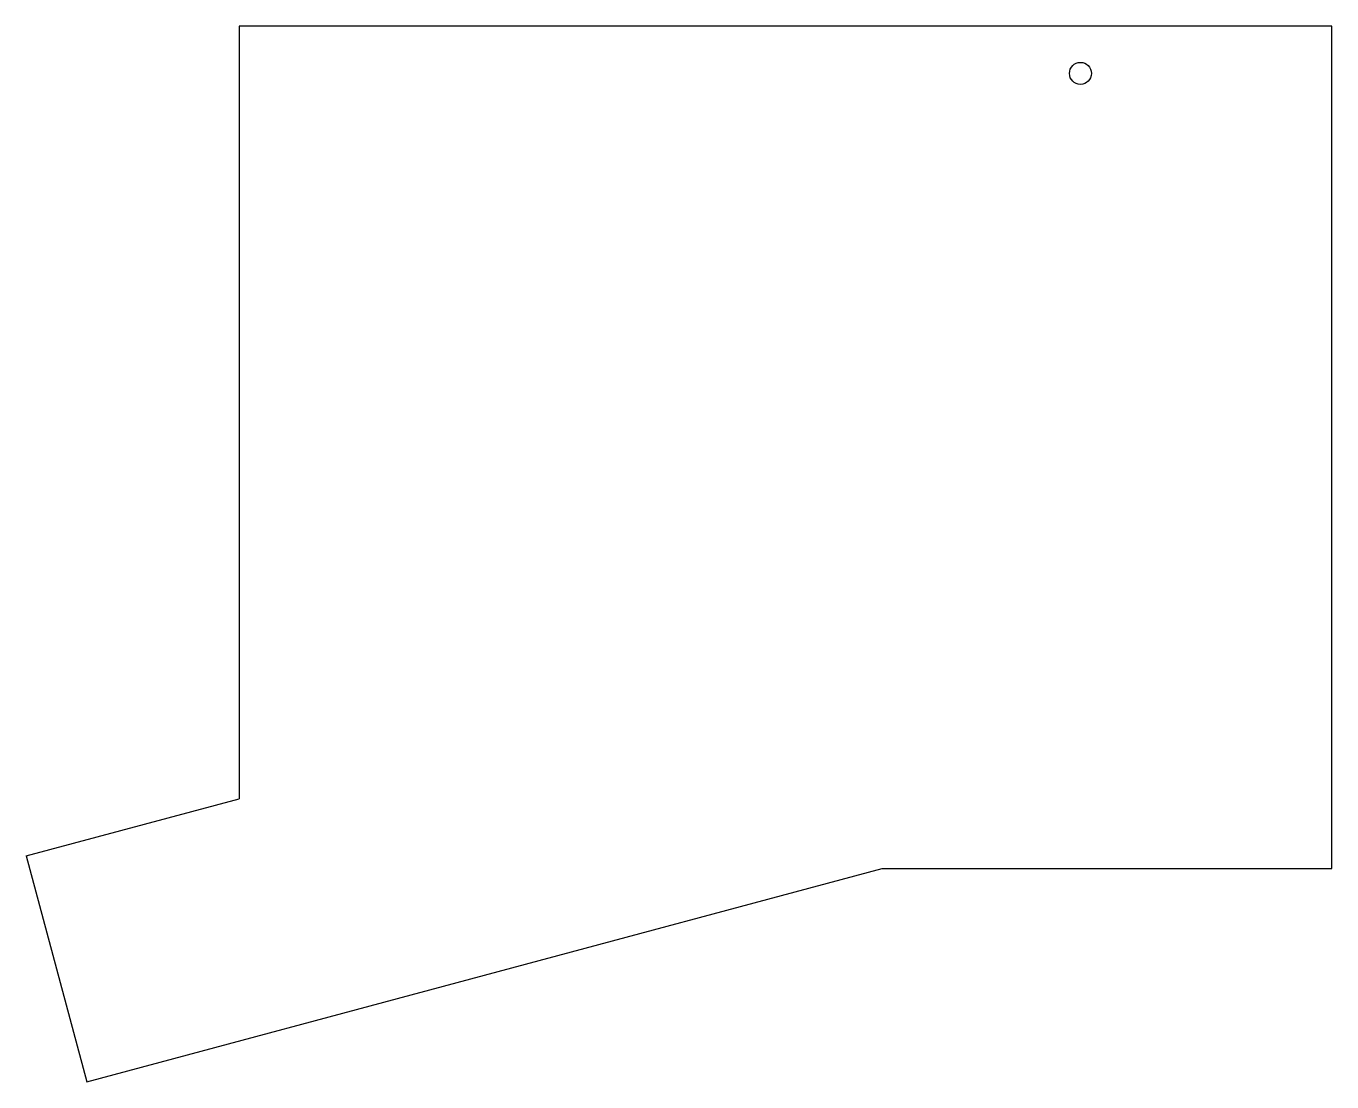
# Model space of a CAD drawing. Header units: millimetres. Extents: x 224 to 355, y -134 to -29.
import ezdxf

# ---------------------------------------------------------------- set-up
doc = ezdxf.new("R2010")
doc.units = ezdxf.units.MM

msp = doc.modelspace()

# ---------------------------------------------------------------- linework, layer by layer
for p, q in [((354.75, -29.01), (245.75, -29.01)), ((245.75, -29.01), (245.75, -106.05)), ((354.75, -113.01), (354.75, -29.01)), ((224.49, -111.75), (245.75, -106.05)), ((224.49, -111.75), (230.53, -134.28)), ((230.53, -134.28), (309.9, -113.01)), ((309.9, -113.01), (354.75, -113.01))]:
    msp.add_line(p, q)
msp.add_circle((329.67, -33.72), 1.1)

doc.saveas('drawing.dxf')
